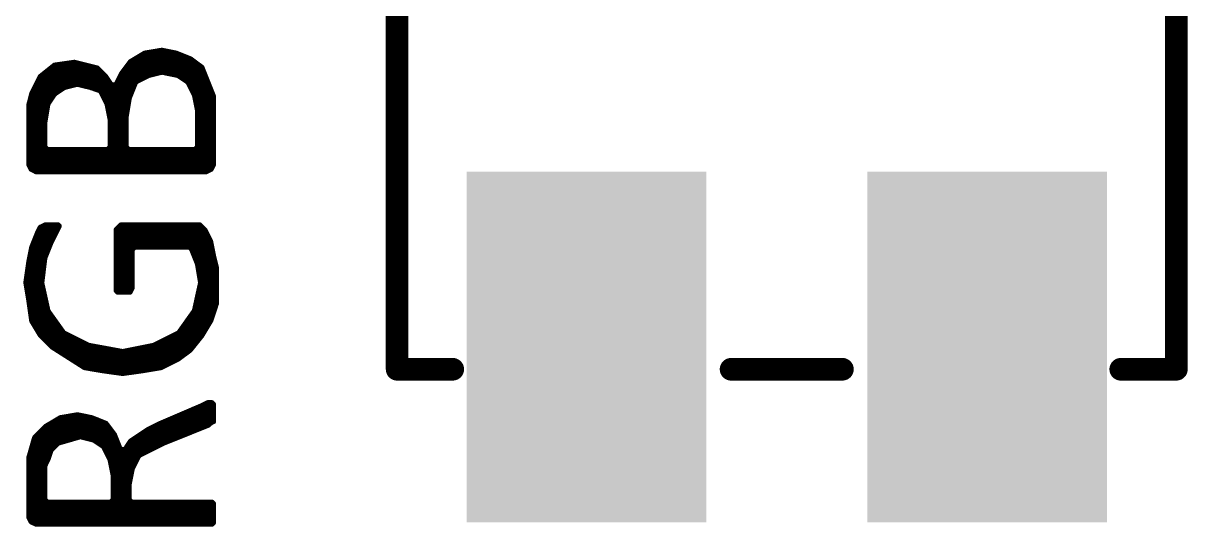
# Model space of a CAD drawing. Extents: x 17.3 to 58.6, y 21.7 to 91.7.
# Drawn here: x 28.47 to 33.7, y 40.9 to 43.16 of the extents above; entities that cross this region are included whole.
import ezdxf

# ---------------------------------------------------------------- set-up
doc = ezdxf.new("R2010")
doc.units = 0
doc.header["$MEASUREMENT"] = 0
doc.layers.get('0').update_dxf_attribs({"linetype": 'CONTINUOUS'})
doc.layers.add('SILKTOP_PHO', color=251, linetype='CONTINUOUS', true_color=0x636466)

# ---------------------------------------------------------------- blocks, each defined once
blk = doc.blocks.new('ROUND_191')
at = {"const_width": 0.0127}
blk.add_lwpolyline([(-0.00635, 0, 1), (0.00635, 0, 1)], format="xyb", close=True, dxfattribs=at)
blk = doc.blocks.new('ROUND_16')
at = {"const_width": 0.0508}
blk.add_lwpolyline([(-0.0254, 0, 1), (0.0254, 0, 1)], format="xyb", close=True, dxfattribs=at)
blk = doc.blocks.new('RECTANGLE_60')
blk.add_solid([(0.538098, 0.788162), (0.538098, -0.788162), (-0.538098, 0.788162), (-0.538098, -0.788162)])

msp = doc.modelspace()

# ---------------------------------------------------------------- linework, layer by layer
at = {"layer": 'SILKTOP_PHO', "color": 251, "true_color": 0x636466}
for points, const_width in [([(30.150054, 41.604438), (30.150054, 45.104558)], 0.1016), ([(33.64992, 44.854622), (33.64992, 41.604438)], 0.1016), ([(29.09316, 43.035982), (29.016706, 43.023282)], 0.0254), ([(29.0576, 42.931334), (29.0576, 43.03014)], 0.0254), ([(29.083, 42.937684), (29.083, 43.034458)], 0.0254), ([(29.157422, 43.023282), (29.09316, 43.035982)], 0.0254), ([(29.1084, 42.937176), (29.1084, 43.032934)], 0.0254), ([(29.1338, 42.932096), (29.1338, 43.027854)], 0.0254), ([(28.700222, 42.98188), (28.611576, 42.96918)], 0.0254), ([(28.6512, 42.868596), (28.6512, 42.975022)], 0.0254), ([(28.6766, 42.876724), (28.6766, 42.978578)], 0.0254), ([(28.802838, 42.956226), (28.700222, 42.98188)], 0.0254), ([(28.702, 42.883074), (28.702, 42.981372)], 0.0254), ([(28.7274, 42.88282), (28.7274, 42.975022)], 0.0254), ([(28.953206, 42.985182), (28.914852, 42.934128)], 0.0254), ([(29.016706, 43.023282), (28.953206, 42.985182)], 0.0254), ([(28.956, 42.848022), (28.956, 42.98696)], 0.0254), ([(28.9814, 42.898822), (28.9814, 43.0022)], 0.0254), ([(29.0068, 42.911522), (29.0068, 43.01744)], 0.0254), ([(29.0322, 42.924222), (29.0322, 43.025822)], 0.0254), ([(29.222446, 42.99712), (29.157422, 43.023282)], 0.0254), ([(29.1592, 42.927016), (29.1592, 43.02252)], 0.0254), ([(29.1846, 42.9133), (29.1846, 43.01236)], 0.0254), ([(29.21, 42.896282), (29.21, 43.0022)], 0.0254), ([(29.272484, 42.959782), (29.222446, 42.99712)], 0.0254), ([(29.2354, 42.847514), (29.2354, 42.987468)], 0.0254), ([(28.611576, 42.96918), (28.548584, 42.918888)], 0.0254), ([(28.575, 42.762932), (28.575, 42.93997)], 0.0254), ([(28.6004, 42.826178), (28.6004, 42.96029)], 0.0254), ([(28.6258, 42.851832), (28.6258, 42.971212)], 0.0254), ([(28.7528, 42.87647), (28.7528, 42.968672)], 0.0254), ([(28.7782, 42.869612), (28.7782, 42.962322)], 0.0254), ([(28.839922, 42.919142), (28.802838, 42.956226)], 0.0254), ([(28.8036, 42.86123), (28.8036, 42.955464)], 0.0254), ([(28.829, 42.834814), (28.829, 42.930064)], 0.0254), ([(28.914852, 42.934128), (28.888182, 42.880788)], 0.0254), ([(28.9306, 42.493184), (28.9306, 42.954956)], 0.0254), ([(28.979368, 42.89806), (29.033724, 42.924984)], 0.0254), ([(29.033724, 42.924984), (29.036264, 42.926)], 0.0254), ([(29.036264, 42.926), (29.090366, 42.939462)], 0.0254), ([(29.090366, 42.939462), (29.095954, 42.939716)], 0.0254), ([(29.095954, 42.939716), (29.163518, 42.926)], 0.0254), ([(29.163518, 42.926), (29.16809, 42.924222)], 0.0254), ([(29.16809, 42.924222), (29.20873, 42.897044)], 0.0254), ([(29.2608, 42.493184), (29.2608, 42.968418)], 0.0254), ([(29.3243, 42.829988), (29.272484, 42.959782)], 0.0254), ([(29.2862, 42.493184), (29.2862, 42.925238)], 0.0254), ([(28.548584, 42.918888), (28.509976, 42.841672)], 0.0254), ([(28.5242, 42.495216), (28.5242, 42.87012)], 0.0254), ([(28.5496, 42.493184), (28.5496, 42.91965)], 0.0254), ([(28.612592, 42.842942), (28.653232, 42.87012)], 0.0254), ([(28.653232, 42.87012), (28.657296, 42.871898)], 0.0254), ([(28.657296, 42.871898), (28.711398, 42.88536)], 0.0254), ([(28.711398, 42.88536), (28.717494, 42.88536)], 0.0254), ([(28.717494, 42.88536), (28.771596, 42.871898)], 0.0254), ([(28.771596, 42.871898), (28.772612, 42.871644)], 0.0254), ([(28.772612, 42.871644), (28.813252, 42.857928)], 0.0254), ([(28.866338, 42.879518), (28.839922, 42.919142)], 0.0254), ([(28.8544, 42.76598), (28.8544, 42.897298)], 0.0254), ([(28.888182, 42.880788), (28.866338, 42.879518)], 0.0254), ([(28.8798, 42.493184), (28.8798, 42.874184)], 0.0254), ([(28.9052, 42.493184), (28.9052, 42.914824)], 0.0254), ([(28.946348, 42.823638), (28.973272, 42.891202)], 0.0254), ([(28.973272, 42.891202), (28.979368, 42.89806)], 0.0254), ([(29.20873, 42.897044), (29.213048, 42.892218)], 0.0254), ([(29.213048, 42.892218), (29.239972, 42.838116)], 0.0254), ([(28.509976, 42.841672), (28.497022, 42.790364)], 0.0254), ([(28.582112, 42.799), (28.60929, 42.839386)], 0.0254), ([(28.60929, 42.839386), (28.612592, 42.842942)], 0.0254), ([(28.813252, 42.857928), (28.820618, 42.851578)], 0.0254), ([(28.820618, 42.851578), (28.847542, 42.797476)], 0.0254), ([(28.932124, 42.739818), (28.945586, 42.821098)], 0.0254), ([(28.945586, 42.821098), (28.946348, 42.823638)], 0.0254), ([(29.239972, 42.838116), (29.241242, 42.835068)], 0.0254), ([(29.241242, 42.835068), (29.254704, 42.76725)], 0.0254), ([(29.3116, 42.502328), (29.3116, 42.861738)], 0.0254), ([(29.3243, 42.524172), (29.3243, 42.829988)], 0.0254), ([(28.497022, 42.790364), (28.497022, 42.524172)], 0.0254), ([(28.4988, 42.52087), (28.4988, 42.796968)], 0.0254), ([(28.566618, 42.71264), (28.58008, 42.79392)], 0.0254), ([(28.58008, 42.79392), (28.582112, 42.799)], 0.0254), ([(28.847542, 42.797476), (28.848812, 42.794428)], 0.0254), ([(28.848812, 42.794428), (28.862274, 42.72661)], 0.0254), ([(29.254704, 42.76725), (29.254958, 42.76471)], 0.0254), ([(28.862274, 42.72661), (28.862528, 42.72407)], 0.0254), ([(28.862528, 42.72407), (28.862528, 42.602404)], 0.0254), ([(28.93187, 42.737786), (28.932124, 42.739818)], 0.0254), ([(28.93187, 42.602404), (28.93187, 42.737786)], 0.0254), ([(29.254958, 42.76471), (29.254958, 42.602404)], 0.0254), ([(28.566364, 42.710608), (28.566618, 42.71264)], 0.0254), ([(28.566364, 42.602404), (28.566364, 42.710608)], 0.0254), ([(28.579064, 42.589704), (28.566364, 42.602404)], 0.0254), ([(28.575, 42.493184), (28.575, 42.590466)], 0.0254), ([(28.849828, 42.589704), (28.579064, 42.589704)], 0.0254), ([(28.6004, 42.493184), (28.6004, 42.589704)], 0.0254), ([(28.6258, 42.493184), (28.6258, 42.589704)], 0.0254), ([(28.6512, 42.493184), (28.6512, 42.589704)], 0.0254), ([(28.6766, 42.493184), (28.6766, 42.589704)], 0.0254), ([(28.702, 42.493184), (28.702, 42.589704)], 0.0254), ([(28.7274, 42.493184), (28.7274, 42.589704)], 0.0254), ([(28.7528, 42.493184), (28.7528, 42.589704)], 0.0254), ([(28.7782, 42.493184), (28.7782, 42.589704)], 0.0254), ([(28.8036, 42.493184), (28.8036, 42.589704)], 0.0254), ([(28.829, 42.493184), (28.829, 42.589704)], 0.0254), ([(28.862528, 42.602404), (28.849828, 42.589704)], 0.0254), ([(28.8544, 42.493184), (28.8544, 42.590466)], 0.0254), ([(28.94457, 42.589704), (28.93187, 42.602404)], 0.0254), ([(29.242258, 42.589704), (28.94457, 42.589704)], 0.0254), ([(28.956, 42.493184), (28.956, 42.589704)], 0.0254), ([(28.9814, 42.493184), (28.9814, 42.589704)], 0.0254), ([(29.0068, 42.493184), (29.0068, 42.589704)], 0.0254), ([(29.0322, 42.493184), (29.0322, 42.589704)], 0.0254), ([(29.0576, 42.493184), (29.0576, 42.589704)], 0.0254), ([(29.083, 42.493184), (29.083, 42.589704)], 0.0254), ([(29.1084, 42.493184), (29.1084, 42.589704)], 0.0254), ([(29.1338, 42.493184), (29.1338, 42.589704)], 0.0254), ([(29.1592, 42.493184), (29.1592, 42.589704)], 0.0254), ([(29.1846, 42.493184), (29.1846, 42.589704)], 0.0254), ([(29.21, 42.493184), (29.21, 42.589704)], 0.0254), ([(29.2354, 42.493184), (29.2354, 42.589704)], 0.0254), ([(29.254958, 42.602404), (29.242258, 42.589704)], 0.0254), ([(28.497022, 42.524172), (28.507436, 42.503598)], 0.0254), ([(29.313886, 42.503598), (29.3243, 42.524172)], 0.0254), ([(28.507436, 42.503598), (28.52801, 42.493184)], 0.0254), ([(28.52801, 42.493184), (29.293312, 42.493184)], 0.0254), ([(29.293312, 42.493184), (29.313886, 42.503598)], 0.0254), ([(28.56865, 42.251376), (28.548076, 42.240962)], 0.0254), ([(28.628086, 42.251376), (28.56865, 42.251376)], 0.0254), ([(28.575, 42.125392), (28.575, 42.251376)], 0.0254), ([(28.594812, 42.174922), (28.631388, 42.248074)], 0.0254), ([(28.6004, 42.186098), (28.6004, 42.251376)], 0.0254), ([(28.6258, 42.236898), (28.6258, 42.251376)], 0.0254), ([(28.631388, 42.248074), (28.628086, 42.251376)], 0.0254), ([(28.909264, 42.251376), (28.889706, 42.231818)], 0.0254), ([(28.9052, 41.95191), (28.9052, 42.247312)], 0.0254), ([(29.264102, 42.251376), (28.909264, 42.251376)], 0.0254), ([(28.9306, 41.95191), (28.9306, 42.251376)], 0.0254), ([(28.956, 41.963594), (28.956, 42.251376)], 0.0254), ([(28.9814, 42.154856), (28.9814, 42.251376)], 0.0254), ([(29.0068, 42.154856), (29.0068, 42.251376)], 0.0254), ([(29.0322, 42.154856), (29.0322, 42.251376)], 0.0254), ([(29.0576, 42.154856), (29.0576, 42.251376)], 0.0254), ([(29.083, 42.154856), (29.083, 42.251376)], 0.0254), ([(29.1084, 42.154856), (29.1084, 42.251376)], 0.0254), ([(29.1338, 42.154856), (29.1338, 42.251376)], 0.0254), ([(29.1592, 42.154856), (29.1592, 42.251376)], 0.0254), ([(29.1846, 42.154856), (29.1846, 42.251376)], 0.0254), ([(29.21, 42.154856), (29.21, 42.251376)], 0.0254), ([(29.2354, 42.1259), (29.2354, 42.251376)], 0.0254), ([(29.2608, 42.04081), (29.2608, 42.251376)], 0.0254), ([(29.285946, 42.229532), (29.264102, 42.251376)], 0.0254), ([(28.536646, 42.218356), (28.51023, 42.152062)], 0.0254), ([(28.548076, 42.240962), (28.536646, 42.218356)], 0.0254), ([(28.5496, 41.756838), (28.5496, 42.241978)], 0.0254), ([(28.889706, 42.231818), (28.889706, 41.958006)], 0.0254), ([(29.311346, 42.178732), (29.285946, 42.229532)], 0.0254), ([(29.2862, 41.779952), (29.2862, 42.229024)], 0.0254), ([(28.51023, 42.152062), (28.497022, 42.086022)], 0.0254), ([(28.5242, 41.798494), (28.5242, 42.187114)], 0.0254), ([(28.56738, 42.106342), (28.594558, 42.17416)], 0.0254), ([(28.594558, 42.17416), (28.594812, 42.174922)], 0.0254), ([(28.958794, 42.142156), (28.971494, 42.154856)], 0.0254), ([(28.958794, 41.969436), (28.958794, 42.142156)], 0.0254), ([(28.971494, 42.154856), (29.21508, 42.154856)], 0.0254), ([(29.21508, 42.154856), (29.227018, 42.146982)], 0.0254), ([(29.227018, 42.146982), (29.253942, 42.079418)], 0.0254), ([(29.324554, 42.112692), (29.311346, 42.178732)], 0.0254), ([(29.3116, 41.82237), (29.3116, 42.177462)], 0.0254), ([(28.497022, 42.086022), (28.483814, 41.993566)], 0.0254), ([(28.4988, 41.901364), (28.4988, 42.095166)], 0.0254), ([(28.553156, 41.99509), (28.566618, 42.103294)], 0.0254), ([(28.566618, 42.103294), (28.56738, 42.106342)], 0.0254), ([(29.324554, 42.112184), (29.324554, 42.112692)], 0.0254), ([(29.337762, 42.059606), (29.324554, 42.112184)], 0.0254), ([(29.253942, 42.079418), (29.254704, 42.076624)], 0.0254), ([(29.254704, 42.076624), (29.26842, 41.995598)], 0.0254), ([(29.337, 41.898316), (29.337, 42.062908)], 0.0254), ([(29.337762, 41.900856), (29.337762, 42.059606)], 0.0254), ([(28.483814, 41.993566), (28.497022, 41.914318)], 0.0254), ([(28.552902, 41.993312), (28.553156, 41.99509)], 0.0254), ([(28.553156, 41.990772), (28.552902, 41.993312)], 0.0254), ([(28.580334, 41.868852), (28.553156, 41.990772)], 0.0254), ([(29.268166, 41.990772), (29.241242, 41.868852)], 0.0254), ([(29.26842, 41.993312), (29.268166, 41.990772)], 0.0254), ([(29.26842, 41.995598), (29.26842, 41.993312)], 0.0254), ([(28.889706, 41.958006), (28.895802, 41.95191)], 0.0254), ([(28.895802, 41.95191), (28.950158, 41.95191)], 0.0254), ([(28.950158, 41.95191), (28.958794, 41.969436)], 0.0254), ([(29.2608, 41.742614), (29.2608, 41.957244)], 0.0254), ([(28.497022, 41.914318), (28.497022, 41.914064)], 0.0254), ([(28.497022, 41.914064), (28.51023, 41.821862)], 0.0254), ([(28.575, 41.731438), (28.575, 41.892728)], 0.0254), ([(29.311854, 41.822878), (29.337762, 41.900856)], 0.0254), ([(28.582366, 41.86428), (28.580334, 41.868852)], 0.0254), ([(28.64993, 41.769538), (28.582366, 41.86428)], 0.0254), ([(28.6004, 41.706038), (28.6004, 41.83888)], 0.0254), ([(29.238956, 41.86428), (29.171392, 41.769538)], 0.0254), ([(29.2354, 41.710864), (29.2354, 41.8592)], 0.0254), ([(29.241242, 41.868852), (29.238956, 41.86428)], 0.0254), ([(28.51023, 41.821862), (28.548584, 41.7576)], 0.0254), ([(28.6258, 41.689782), (28.6258, 41.80332)], 0.0254), ([(29.1846, 41.66489), (29.1846, 41.78808)], 0.0254), ([(29.21, 41.68394), (29.21, 41.82364)], 0.0254), ([(29.272484, 41.757092), (29.311854, 41.822878)], 0.0254), ([(28.548584, 41.7576), (28.600654, 41.705784)], 0.0254), ([(28.654756, 41.765474), (28.64993, 41.769538)], 0.0254), ([(28.6512, 41.673526), (28.6512, 41.768014)], 0.0254), ([(28.76296, 41.711372), (28.654756, 41.765474)], 0.0254), ([(28.6766, 41.65727), (28.6766, 41.754552)], 0.0254), ([(28.702, 41.641268), (28.702, 41.741852)], 0.0254), ([(28.7274, 41.625012), (28.7274, 41.729152)], 0.0254), ([(29.16682, 41.765474), (29.058616, 41.711372)], 0.0254), ([(29.083, 41.612058), (29.083, 41.723564)], 0.0254), ([(29.1084, 41.622726), (29.1084, 41.736264)], 0.0254), ([(29.1338, 41.635426), (29.1338, 41.748964)], 0.0254), ([(29.1592, 41.648126), (29.1592, 41.761664)], 0.0254), ([(29.171392, 41.769538), (29.16682, 41.765474)], 0.0254), ([(29.219906, 41.691306), (29.272484, 41.757092)], 0.0254), ([(28.600654, 41.705784), (28.746196, 41.613074)], 0.0254), ([(28.7528, 41.612058), (28.7528, 41.716452)], 0.0254), ([(28.766262, 41.710356), (28.76296, 41.711372)], 0.0254), ([(28.915106, 41.683178), (28.766262, 41.710356)], 0.0254), ([(28.7782, 41.60774), (28.7782, 41.70807)], 0.0254), ([(28.8036, 41.603422), (28.8036, 41.703498)], 0.0254), ([(28.829, 41.599358), (28.829, 41.698926)], 0.0254), ([(28.8544, 41.595802), (28.8544, 41.694354)], 0.0254), ([(28.8798, 41.591992), (28.8798, 41.689528)], 0.0254), ([(28.9052, 41.588436), (28.9052, 41.684956)], 0.0254), ([(28.919932, 41.683178), (28.915106, 41.683178)], 0.0254), ([(29.055314, 41.710356), (28.919932, 41.683178)], 0.0254), ([(28.9306, 41.58869), (28.9306, 41.685464)], 0.0254), ([(28.956, 41.592246), (28.956, 41.690544)], 0.0254), ([(28.9814, 41.595802), (28.9814, 41.695624)], 0.0254), ([(29.0068, 41.599612), (29.0068, 41.700704)], 0.0254), ([(29.0322, 41.603676), (29.0322, 41.705784)], 0.0254), ([(29.058616, 41.711372), (29.055314, 41.710356)], 0.0254), ([(29.0576, 41.607994), (29.0576, 41.711118)], 0.0254), ([(29.167836, 41.652444), (29.219906, 41.691306)], 0.0254), ([(29.08935, 41.613074), (29.167836, 41.652444)], 0.0254), ([(30.39999, 41.604438), (30.150054, 41.604438)], 0.1016), ([(31.649924, 41.604438), (32.15005, 41.604438)], 0.1016), ([(33.64992, 41.604438), (33.399984, 41.604438)], 0.1016), ([(28.746196, 41.613074), (28.824682, 41.599866)], 0.0254), ([(28.824682, 41.599866), (28.917392, 41.586658)], 0.0254), ([(28.917392, 41.586658), (29.010356, 41.599866)], 0.0254), ([(29.010356, 41.599866), (29.08935, 41.613074)], 0.0254), ([(29.274262, 41.440354), (29.085286, 41.359328)], 0.0254), ([(29.21, 41.317672), (29.21, 41.412922)], 0.0254), ([(29.2354, 41.327832), (29.2354, 41.423844)], 0.0254), ([(29.2608, 41.337992), (29.2608, 41.434512)], 0.0254), ([(29.275024, 41.440862), (29.274262, 41.440354)], 0.0254), ([(29.299408, 41.453054), (29.275024, 41.440862)], 0.0254), ([(29.2862, 41.348152), (29.2862, 41.44645)], 0.0254), ([(29.318204, 41.453054), (29.299408, 41.453054)], 0.0254), ([(29.3116, 41.363392), (29.3116, 41.453054)], 0.0254), ([(29.3243, 41.446958), (29.318204, 41.453054)], 0.0254), ([(29.3243, 41.369996), (29.3243, 41.446958)], 0.0254), ([(28.637738, 41.385744), (28.573476, 41.34739)], 0.0254), ([(28.6004, 41.247822), (28.6004, 41.363392)], 0.0254), ([(28.6258, 41.272968), (28.6258, 41.378632)], 0.0254), ([(28.714192, 41.398698), (28.637738, 41.385744)], 0.0254), ([(28.6512, 41.281096), (28.6512, 41.38803)], 0.0254), ([(28.6766, 41.288208), (28.6766, 41.392348)], 0.0254), ([(28.702, 41.295574), (28.702, 41.396666)], 0.0254), ([(28.778454, 41.385744), (28.714192, 41.398698)], 0.0254), ([(28.7274, 41.302432), (28.7274, 41.395904)], 0.0254), ([(28.7528, 41.29659), (28.7528, 41.390824)], 0.0254), ([(28.7782, 41.29024), (28.7782, 41.385744)], 0.0254), ([(28.8417, 41.360344), (28.778454, 41.385744)], 0.0254), ([(28.8036, 41.277032), (28.8036, 41.375838)], 0.0254), ([(28.829, 41.260268), (28.829, 41.365678)], 0.0254), ([(28.879292, 41.31056), (28.8417, 41.360344)], 0.0254), ([(29.085286, 41.359328), (29.0322, 41.332912)], 0.0254), ([(29.083, 41.26484), (29.083, 41.358312)], 0.0254), ([(29.102304, 41.274492), (29.30271, 41.354756)], 0.0254), ([(29.1084, 41.277032), (29.1084, 41.369234)], 0.0254), ([(29.1338, 41.287192), (29.1338, 41.380156)], 0.0254), ([(29.1592, 41.297352), (29.1592, 41.391078)], 0.0254), ([(29.1846, 41.307512), (29.1846, 41.402)], 0.0254), ([(29.30271, 41.354756), (29.314394, 41.36644)], 0.0254), ([(29.314394, 41.36644), (29.323538, 41.369996)], 0.0254), ([(29.323538, 41.369996), (29.3243, 41.369996)], 0.0254), ([(28.573476, 41.34739), (28.52293, 41.29659)], 0.0254), ([(28.5496, 40.910002), (28.5496, 41.32326)], 0.0254), ([(28.575, 41.187878), (28.575, 41.348152)], 0.0254), ([(28.629864, 41.274746), (28.724606, 41.301924)], 0.0254), ([(28.724606, 41.301924), (28.73121, 41.301924)], 0.0254), ([(28.73121, 41.301924), (28.785312, 41.288462)], 0.0254), ([(28.8544, 41.214294), (28.8544, 41.34358)], 0.0254), ([(28.905708, 41.24452), (28.879292, 41.31056)], 0.0254), ([(28.8798, 40.910002), (28.8798, 41.309036)], 0.0254), ([(29.0322, 41.332912), (28.953714, 41.280588)], 0.0254), ([(29.0068, 41.22674), (29.0068, 41.315894)], 0.0254), ([(29.0322, 41.23944), (29.0322, 41.332912)], 0.0254), ([(29.0576, 41.25214), (29.0576, 41.345612)], 0.0254), ([(28.52293, 41.29659), (28.497022, 41.206674)], 0.0254), ([(28.5242, 40.91178), (28.5242, 41.29786)], 0.0254), ([(28.597352, 41.24452), (28.624276, 41.271698)], 0.0254), ([(28.624276, 41.271698), (28.629864, 41.274746)], 0.0254), ([(28.785312, 41.288462), (28.789122, 41.286684)], 0.0254), ([(28.789122, 41.286684), (28.829762, 41.25976)], 0.0254), ([(28.829762, 41.25976), (28.83408, 41.25468)], 0.0254), ([(28.83408, 41.25468), (28.861258, 41.200578)], 0.0254), ([(28.953714, 41.280588), (28.92806, 41.24198)], 0.0254), ([(28.956, 41.141142), (28.956, 41.282112)], 0.0254), ([(28.9814, 41.202356), (28.9814, 41.29913)], 0.0254), ([(28.993084, 41.219882), (29.101288, 41.273984)], 0.0254), ([(29.101288, 41.273984), (29.102304, 41.274492)], 0.0254), ([(28.497022, 41.206674), (28.497022, 40.940736)], 0.0254), ([(28.4988, 40.937434), (28.4988, 41.212516)], 0.0254), ([(28.567888, 41.173654), (28.580842, 41.199816)], 0.0254), ([(28.580842, 41.199816), (28.594304, 41.239694)], 0.0254), ([(28.594304, 41.239694), (28.597352, 41.24452)], 0.0254), ([(28.861258, 41.200578), (28.862274, 41.19753)], 0.0254), ([(28.862274, 41.19753), (28.875736, 41.129712)], 0.0254), ([(28.9052, 40.910002), (28.9052, 41.245536)], 0.0254), ([(28.92806, 41.24198), (28.905708, 41.24452)], 0.0254), ([(28.9306, 40.910002), (28.9306, 41.24579)], 0.0254), ([(28.960318, 41.159938), (28.987242, 41.214294)], 0.0254), ([(28.987242, 41.214294), (28.993084, 41.219882)], 0.0254), ([(28.566364, 41.167812), (28.567888, 41.173654)], 0.0254), ([(28.566364, 41.018968), (28.566364, 41.167812)], 0.0254), ([(28.945586, 41.089326), (28.959048, 41.15689)], 0.0254), ([(28.959048, 41.15689), (28.960318, 41.159938)], 0.0254), ([(28.875736, 41.129712), (28.87599, 41.127426)], 0.0254), ([(28.87599, 41.127426), (28.87599, 41.018968)], 0.0254), ([(28.945332, 41.086786), (28.945586, 41.089326)], 0.0254), ([(28.945332, 41.018968), (28.945332, 41.086786)], 0.0254), ([(28.579064, 41.006268), (28.566364, 41.018968)], 0.0254), ([(28.575, 40.910002), (28.575, 41.00703)], 0.0254), ([(28.86329, 41.006268), (28.579064, 41.006268)], 0.0254), ([(28.6004, 40.910002), (28.6004, 41.006268)], 0.0254), ([(28.6258, 40.910002), (28.6258, 41.006268)], 0.0254), ([(28.6512, 40.910002), (28.6512, 41.006268)], 0.0254), ([(28.6766, 40.910002), (28.6766, 41.006268)], 0.0254), ([(28.702, 40.910002), (28.702, 41.006268)], 0.0254), ([(28.7274, 40.910002), (28.7274, 41.006268)], 0.0254), ([(28.7528, 40.910002), (28.7528, 41.006268)], 0.0254), ([(28.7782, 40.910002), (28.7782, 41.006268)], 0.0254), ([(28.8036, 40.910002), (28.8036, 41.006268)], 0.0254), ([(28.829, 40.910002), (28.829, 41.006268)], 0.0254), ([(28.8544, 40.910002), (28.8544, 41.006268)], 0.0254), ([(28.87599, 41.018968), (28.86329, 41.006268)], 0.0254), ([(28.958032, 41.006268), (28.945332, 41.018968)], 0.0254), ([(28.956, 40.910002), (28.956, 41.006522)], 0.0254), ([(29.318204, 41.006268), (28.958032, 41.006268)], 0.0254), ([(28.9814, 40.910002), (28.9814, 41.006268)], 0.0254), ([(29.0068, 40.910002), (29.0068, 41.006268)], 0.0254), ([(29.0322, 40.910002), (29.0322, 41.006268)], 0.0254), ([(29.0576, 40.910002), (29.0576, 41.006268)], 0.0254), ([(29.083, 40.910002), (29.083, 41.006268)], 0.0254), ([(29.1084, 40.910002), (29.1084, 41.006268)], 0.0254), ([(29.1338, 40.910002), (29.1338, 41.006268)], 0.0254), ([(29.1592, 40.910002), (29.1592, 41.006268)], 0.0254), ([(29.1846, 40.910002), (29.1846, 41.006268)], 0.0254), ([(29.21, 40.910002), (29.21, 41.006268)], 0.0254), ([(29.2354, 40.910002), (29.2354, 41.006268)], 0.0254), ([(29.2608, 40.910002), (29.2608, 41.006268)], 0.0254), ([(29.2862, 40.910002), (29.2862, 41.006268)], 0.0254), ([(29.3116, 40.910002), (29.3116, 41.006268)], 0.0254), ([(29.3243, 41.000172), (29.318204, 41.006268)], 0.0254), ([(29.3243, 40.916098), (29.3243, 41.000172)], 0.0254), ([(28.497022, 40.940736), (28.507436, 40.920162)], 0.0254), ([(28.507436, 40.920162), (28.52801, 40.910002)], 0.0254), ([(28.52801, 40.910002), (29.318204, 40.910002)], 0.0254), ([(29.318204, 40.910002), (29.3243, 40.916098)], 0.0254)]:
    msp.add_lwpolyline(points, dxfattribs=dict(at, const_width=const_width))

# ---------------------------------------------------------------- block references
for p in [(30.999938, 41.704514), (32.800036, 41.704514)]:
    msp.add_blockref('RECTANGLE_60', p)
for name, p in [('ROUND_191', (29.0576, 43.03014)), ('ROUND_191', (29.083, 43.034458)), ('ROUND_191', (29.09316, 43.035982)), ('ROUND_191', (29.1084, 43.032934)), ('ROUND_191', (29.1338, 43.027854)), ('ROUND_191', (28.6512, 42.975022)), ('ROUND_191', (28.6766, 42.978578)), ('ROUND_191', (28.700222, 42.98188)), ('ROUND_191', (28.702, 42.981372)), ('ROUND_191', (28.7274, 42.975022)), ('ROUND_191', (28.953206, 42.985182)), ('ROUND_191', (28.956, 42.98696)), ('ROUND_191', (28.9814, 43.0022)), ('ROUND_191', (29.0068, 43.01744)), ('ROUND_191', (29.016706, 43.023282)), ('ROUND_191', (29.0322, 43.025822)), ('ROUND_191', (29.157422, 43.023282)), ('ROUND_191', (29.1592, 43.02252)), ('ROUND_191', (29.1846, 43.01236)), ('ROUND_191', (29.21, 43.0022)), ('ROUND_191', (29.222446, 42.99712)), ('ROUND_191', (29.2354, 42.987468)), ('ROUND_191', (28.575, 42.93997)), ('ROUND_191', (28.6004, 42.96029)), ('ROUND_191', (28.611576, 42.96918)), ('ROUND_191', (28.6258, 42.971212)), ('ROUND_191', (28.7528, 42.968672)), ('ROUND_191', (28.7782, 42.962322)), ('ROUND_191', (28.802838, 42.956226)), ('ROUND_191', (28.8036, 42.955464)), ('ROUND_191', (28.829, 42.930064)), ('ROUND_191', (28.914852, 42.934128)), ('ROUND_191', (28.9306, 42.954956)), ('ROUND_191', (29.0322, 42.924222)), ('ROUND_191', (29.033724, 42.924984)), ('ROUND_191', (29.036264, 42.926)), ('ROUND_191', (29.0576, 42.931334)), ('ROUND_191', (29.083, 42.937684)), ('ROUND_191', (29.090366, 42.939462)), ('ROUND_191', (29.095954, 42.939716)), ('ROUND_191', (29.1084, 42.937176)), ('ROUND_191', (29.1338, 42.932096)), ('ROUND_191', (29.1592, 42.927016)), ('ROUND_191', (29.163518, 42.926)), ('ROUND_191', (29.16809, 42.924222)), ('ROUND_191', (29.2608, 42.968418)), ('ROUND_191', (29.272484, 42.959782)), ('ROUND_191', (29.2862, 42.925238)), ('ROUND_191', (28.5242, 42.87012)), ('ROUND_191', (28.548584, 42.918888)), ('ROUND_191', (28.5496, 42.91965)), ('ROUND_191', (28.653232, 42.87012)), ('ROUND_191', (28.657296, 42.871898)), ('ROUND_191', (28.6766, 42.876724)), ('ROUND_191', (28.702, 42.883074)), ('ROUND_191', (28.711398, 42.88536)), ('ROUND_191', (28.717494, 42.88536)), ('ROUND_191', (28.7274, 42.88282)), ('ROUND_191', (28.7528, 42.87647)), ('ROUND_191', (28.771596, 42.871898)), ('ROUND_191', (28.772612, 42.871644)), ('ROUND_191', (28.839922, 42.919142)), ('ROUND_191', (28.8544, 42.897298)), ('ROUND_191', (28.866338, 42.879518)), ('ROUND_191', (28.8798, 42.874184)), ('ROUND_191', (28.888182, 42.880788)), ('ROUND_191', (28.9052, 42.914824)), ('ROUND_191', (28.973272, 42.891202)), ('ROUND_191', (28.979368, 42.89806)), ('ROUND_191', (28.9814, 42.898822)), ('ROUND_191', (29.0068, 42.911522)), ('ROUND_191', (29.1846, 42.9133)), ('ROUND_191', (29.20873, 42.897044)), ('ROUND_191', (29.21, 42.896282)), ('ROUND_191', (29.213048, 42.892218)), ('ROUND_191', (28.509976, 42.841672)), ('ROUND_191', (28.6004, 42.826178)), ('ROUND_191', (28.60929, 42.839386)), ('ROUND_191', (28.612592, 42.842942)), ('ROUND_191', (28.6258, 42.851832)), ('ROUND_191', (28.6512, 42.868596)), ('ROUND_191', (28.7782, 42.869612)), ('ROUND_191', (28.8036, 42.86123)), ('ROUND_191', (28.813252, 42.857928)), ('ROUND_191', (28.820618, 42.851578)), ('ROUND_191', (28.829, 42.834814)), ('ROUND_191', (28.945586, 42.821098)), ('ROUND_191', (28.946348, 42.823638)), ('ROUND_191', (28.956, 42.848022)), ('ROUND_191', (29.2354, 42.847514)), ('ROUND_191', (29.239972, 42.838116)), ('ROUND_191', (29.241242, 42.835068)), ('ROUND_191', (29.241242, 42.835068)), ('ROUND_191', (29.3116, 42.861738)), ('ROUND_191', (29.3243, 42.829988)), ('ROUND_191', (29.3243, 42.829988)), ('ROUND_191', (28.497022, 42.790364)), ('ROUND_191', (28.4988, 42.796968)), ('ROUND_191', (28.58008, 42.79392)), ('ROUND_191', (28.582112, 42.799)), ('ROUND_191', (28.847542, 42.797476)), ('ROUND_191', (28.848812, 42.794428)), ('ROUND_191', (28.8544, 42.76598)), ('ROUND_191', (29.254704, 42.76725)), ('ROUND_191', (28.575, 42.762932)), ('ROUND_191', (28.862274, 42.72661)), ('ROUND_191', (28.862528, 42.72407)), ('ROUND_191', (28.862528, 42.72407)), ('ROUND_191', (28.93187, 42.737786)), ('ROUND_191', (28.932124, 42.739818)), ('ROUND_191', (29.254958, 42.76471)), ('ROUND_191', (29.254958, 42.76471)), ('ROUND_191', (28.566364, 42.710608)), ('ROUND_191', (28.566618, 42.71264)), ('ROUND_191', (28.566364, 42.602404)), ('ROUND_191', (28.575, 42.590466)), ('ROUND_191', (28.579064, 42.589704)), ('ROUND_191', (28.6004, 42.589704)), ('ROUND_191', (28.6258, 42.589704)), ('ROUND_191', (28.6512, 42.589704)), ('ROUND_191', (28.6766, 42.589704)), ('ROUND_191', (28.702, 42.589704)), ('ROUND_191', (28.7274, 42.589704)), ('ROUND_191', (28.7528, 42.589704)), ('ROUND_191', (28.7782, 42.589704)), ('ROUND_191', (28.8036, 42.589704)), ('ROUND_191', (28.829, 42.589704)), ('ROUND_191', (28.849828, 42.589704)), ('ROUND_191', (28.8544, 42.590466)), ('ROUND_191', (28.862528, 42.602404)), ('ROUND_191', (28.93187, 42.602404)), ('ROUND_191', (28.94457, 42.589704)), ('ROUND_191', (28.956, 42.589704)), ('ROUND_191', (28.9814, 42.589704)), ('ROUND_191', (29.0068, 42.589704)), ('ROUND_191', (29.0322, 42.589704)), ('ROUND_191', (29.0576, 42.589704)), ('ROUND_191', (29.083, 42.589704)), ('ROUND_191', (29.1084, 42.589704)), ('ROUND_191', (29.1338, 42.589704)), ('ROUND_191', (29.1592, 42.589704)), ('ROUND_191', (29.1846, 42.589704)), ('ROUND_191', (29.21, 42.589704)), ('ROUND_191', (29.2354, 42.589704)), ('ROUND_191', (29.242258, 42.589704)), ('ROUND_191', (29.254958, 42.602404)), ('ROUND_191', (28.497022, 42.524172)), ('ROUND_191', (28.4988, 42.52087)), ('ROUND_191', (29.3243, 42.524172)), ('ROUND_191', (28.507436, 42.503598)), ('ROUND_191', (28.5242, 42.495216)), ('ROUND_191', (28.52801, 42.493184)), ('ROUND_191', (28.5496, 42.493184)), ('ROUND_191', (28.575, 42.493184)), ('ROUND_191', (28.6004, 42.493184)), ('ROUND_191', (28.6258, 42.493184)), ('ROUND_191', (28.6512, 42.493184)), ('ROUND_191', (28.6766, 42.493184)), ('ROUND_191', (28.702, 42.493184)), ('ROUND_191', (28.7274, 42.493184)), ('ROUND_191', (28.7528, 42.493184)), ('ROUND_191', (28.7782, 42.493184)), ('ROUND_191', (28.8036, 42.493184)), ('ROUND_191', (28.829, 42.493184)), ('ROUND_191', (28.8544, 42.493184)), ('ROUND_191', (28.8798, 42.493184)), ('ROUND_191', (28.9052, 42.493184)), ('ROUND_191', (28.9306, 42.493184)), ('ROUND_191', (28.956, 42.493184)), ('ROUND_191', (28.9814, 42.493184)), ('ROUND_191', (29.0068, 42.493184)), ('ROUND_191', (29.0322, 42.493184)), ('ROUND_191', (29.0576, 42.493184)), ('ROUND_191', (29.083, 42.493184)), ('ROUND_191', (29.1084, 42.493184)), ('ROUND_191', (29.1338, 42.493184)), ('ROUND_191', (29.1592, 42.493184)), ('ROUND_191', (29.1846, 42.493184)), ('ROUND_191', (29.21, 42.493184)), ('ROUND_191', (29.2354, 42.493184)), ('ROUND_191', (29.2608, 42.493184)), ('ROUND_191', (29.2862, 42.493184)), ('ROUND_191', (29.293312, 42.493184)), ('ROUND_191', (29.3116, 42.502328)), ('ROUND_191', (29.313886, 42.503598)), ('ROUND_191', (28.56865, 42.251376)), ('ROUND_191', (28.575, 42.251376)), ('ROUND_191', (28.6004, 42.251376)), ('ROUND_191', (28.6258, 42.251376)), ('ROUND_191', (28.628086, 42.251376)), ('ROUND_191', (28.631388, 42.248074)), ('ROUND_191', (28.9052, 42.247312)), ('ROUND_191', (28.909264, 42.251376)), ('ROUND_191', (28.9306, 42.251376)), ('ROUND_191', (28.956, 42.251376)), ('ROUND_191', (28.9814, 42.251376)), ('ROUND_191', (29.0068, 42.251376)), ('ROUND_191', (29.0322, 42.251376)), ('ROUND_191', (29.0576, 42.251376)), ('ROUND_191', (29.083, 42.251376)), ('ROUND_191', (29.1084, 42.251376)), ('ROUND_191', (29.1338, 42.251376)), ('ROUND_191', (29.1592, 42.251376)), ('ROUND_191', (29.1846, 42.251376)), ('ROUND_191', (29.21, 42.251376)), ('ROUND_191', (29.2354, 42.251376)), ('ROUND_191', (29.2608, 42.251376)), ('ROUND_191', (29.264102, 42.251376)), ('ROUND_191', (28.536646, 42.218356)), ('ROUND_191', (28.548076, 42.240962)), ('ROUND_191', (28.5496, 42.241978)), ('ROUND_191', (28.6258, 42.236898)), ('ROUND_191', (28.889706, 42.231818)), ('ROUND_191', (29.285946, 42.229532)), ('ROUND_191', (29.2862, 42.229024)), ('ROUND_191', (28.51023, 42.152062)), ('ROUND_191', (28.5242, 42.187114)), ('ROUND_191', (28.594558, 42.17416)), ('ROUND_191', (28.594812, 42.174922)), ('ROUND_191', (28.6004, 42.186098)), ('ROUND_191', (28.958794, 42.142156)), ('ROUND_191', (28.971494, 42.154856)), ('ROUND_191', (28.9814, 42.154856)), ('ROUND_191', (29.0068, 42.154856)), ('ROUND_191', (29.0322, 42.154856)), ('ROUND_191', (29.0576, 42.154856)), ('ROUND_191', (29.083, 42.154856)), ('ROUND_191', (29.1084, 42.154856)), ('ROUND_191', (29.1338, 42.154856)), ('ROUND_191', (29.1592, 42.154856)), ('ROUND_191', (29.1846, 42.154856)), ('ROUND_191', (29.21, 42.154856)), ('ROUND_191', (29.21508, 42.154856)), ('ROUND_191', (29.227018, 42.146982)), ('ROUND_191', (29.311346, 42.178732)), ('ROUND_191', (29.3116, 42.177462)), ('ROUND_191', (28.497022, 42.086022)), ('ROUND_191', (28.4988, 42.095166)), ('ROUND_191', (28.566618, 42.103294)), ('ROUND_191', (28.56738, 42.106342)), ('ROUND_191', (28.575, 42.125392)), ('ROUND_191', (29.2354, 42.1259)), ('ROUND_191', (29.324554, 42.112692)), ('ROUND_191', (29.324554, 42.112184)), ('ROUND_191', (29.253942, 42.079418)), ('ROUND_191', (29.254704, 42.076624)), ('ROUND_191', (29.2608, 42.04081)), ('ROUND_191', (29.337, 42.062908)), ('ROUND_191', (29.337762, 42.059606)), ('ROUND_191', (29.337762, 42.059606)), ('ROUND_191', (28.483814, 41.993566)), ('ROUND_191', (28.552902, 41.993312)), ('ROUND_191', (28.553156, 41.99509)), ('ROUND_191', (28.553156, 41.99509)), ('ROUND_191', (28.553156, 41.990772)), ('ROUND_191', (29.268166, 41.990772)), ('ROUND_191', (29.26842, 41.995598)), ('ROUND_191', (29.26842, 41.993312)), ('ROUND_191', (28.889706, 41.958006)), ('ROUND_191', (28.895802, 41.95191)), ('ROUND_191', (28.9052, 41.95191)), ('ROUND_191', (28.9306, 41.95191)), ('ROUND_191', (28.950158, 41.95191)), ('ROUND_191', (28.956, 41.963594)), ('ROUND_191', (28.958794, 41.969436)), ('ROUND_191', (29.2608, 41.957244)), ('ROUND_191', (28.497022, 41.914318)), ('ROUND_191', (28.497022, 41.914064)), ('ROUND_191', (28.4988, 41.901364)), ('ROUND_191', (28.575, 41.892728)), ('ROUND_191', (29.337, 41.898316)), ('ROUND_191', (29.337762, 41.900856)), ('ROUND_191', (28.580334, 41.868852)), ('ROUND_191', (28.582366, 41.86428)), ('ROUND_191', (28.6004, 41.83888)), ('ROUND_191', (29.2354, 41.8592)), ('ROUND_191', (29.238956, 41.86428)), ('ROUND_191', (29.241242, 41.868852)), ('ROUND_191', (28.51023, 41.821862)), ('ROUND_191', (28.5242, 41.798494)), ('ROUND_191', (28.6258, 41.80332)), ('ROUND_191', (29.1846, 41.78808)), ('ROUND_191', (29.21, 41.82364)), ('ROUND_191', (29.2862, 41.779952)), ('ROUND_191', (29.3116, 41.82237)), ('ROUND_191', (29.311854, 41.822878)), ('ROUND_191', (28.548584, 41.7576)), ('ROUND_191', (28.5496, 41.756838)), ('ROUND_191', (28.575, 41.731438)), ('ROUND_191', (28.64993, 41.769538)), ('ROUND_191', (28.6512, 41.768014)), ('ROUND_191', (28.654756, 41.765474)), ('ROUND_191', (28.6766, 41.754552)), ('ROUND_191', (28.702, 41.741852)), ('ROUND_191', (28.7274, 41.729152)), ('ROUND_191', (29.083, 41.723564)), ('ROUND_191', (29.1084, 41.736264)), ('ROUND_191', (29.1338, 41.748964)), ('ROUND_191', (29.1592, 41.761664)), ('ROUND_191', (29.16682, 41.765474)), ('ROUND_191', (29.171392, 41.769538)), ('ROUND_191', (29.2608, 41.742614)), ('ROUND_191', (29.272484, 41.757092)), ('ROUND_191', (28.6004, 41.706038)), ('ROUND_191', (28.600654, 41.705784)), ('ROUND_191', (28.6258, 41.689782)), ('ROUND_191', (28.6512, 41.673526)), ('ROUND_191', (28.7528, 41.716452)), ('ROUND_191', (28.76296, 41.711372)), ('ROUND_191', (28.766262, 41.710356)), ('ROUND_191', (28.7782, 41.70807)), ('ROUND_191', (28.8036, 41.703498)), ('ROUND_191', (28.829, 41.698926)), ('ROUND_191', (28.8544, 41.694354)), ('ROUND_191', (28.8798, 41.689528)), ('ROUND_191', (28.9052, 41.684956)), ('ROUND_191', (28.915106, 41.683178)), ('ROUND_191', (28.919932, 41.683178)), ('ROUND_191', (28.9306, 41.685464)), ('ROUND_191', (28.956, 41.690544)), ('ROUND_191', (28.9814, 41.695624)), ('ROUND_191', (29.0068, 41.700704)), ('ROUND_191', (29.0322, 41.705784)), ('ROUND_191', (29.055314, 41.710356)), ('ROUND_191', (29.0576, 41.711118)), ('ROUND_191', (29.058616, 41.711372)), ('ROUND_191', (29.21, 41.68394)), ('ROUND_191', (29.219906, 41.691306)), ('ROUND_191', (29.2354, 41.710864)), ('ROUND_191', (28.6766, 41.65727)), ('ROUND_191', (28.702, 41.641268)), ('ROUND_191', (28.7274, 41.625012)), ('ROUND_191', (29.1084, 41.622726)), ('ROUND_191', (29.1338, 41.635426)), ('ROUND_191', (29.1592, 41.648126)), ('ROUND_191', (29.167836, 41.652444)), ('ROUND_191', (29.1846, 41.66489)), ('ROUND_16', (30.150054, 41.604438)), ('ROUND_16', (30.150054, 41.604438)), ('ROUND_16', (30.39999, 41.604438)), ('ROUND_16', (31.649924, 41.604438)), ('ROUND_16', (32.15005, 41.604438)), ('ROUND_16', (33.399984, 41.604438)), ('ROUND_16', (33.64992, 41.604438)), ('ROUND_16', (33.64992, 41.604438)), ('ROUND_191', (28.746196, 41.613074)), ('ROUND_191', (28.7528, 41.612058)), ('ROUND_191', (28.7782, 41.60774)), ('ROUND_191', (28.8036, 41.603422)), ('ROUND_191', (28.824682, 41.599866)), ('ROUND_191', (28.829, 41.599358)), ('ROUND_191', (28.8544, 41.595802)), ('ROUND_191', (28.8798, 41.591992)), ('ROUND_191', (28.9052, 41.588436)), ('ROUND_191', (28.917392, 41.586658)), ('ROUND_191', (28.9306, 41.58869)), ('ROUND_191', (28.956, 41.592246)), ('ROUND_191', (28.9814, 41.595802)), ('ROUND_191', (29.0068, 41.599612)), ('ROUND_191', (29.010356, 41.599866)), ('ROUND_191', (29.0322, 41.603676)), ('ROUND_191', (29.0576, 41.607994)), ('ROUND_191', (29.083, 41.612058)), ('ROUND_191', (29.08935, 41.613074)), ('ROUND_191', (29.21, 41.412922)), ('ROUND_191', (29.2354, 41.423844)), ('ROUND_191', (29.2608, 41.434512)), ('ROUND_191', (29.274262, 41.440354)), ('ROUND_191', (29.275024, 41.440862)), ('ROUND_191', (29.2862, 41.44645)), ('ROUND_191', (29.299408, 41.453054)), ('ROUND_191', (29.3116, 41.453054)), ('ROUND_191', (29.318204, 41.453054)), ('ROUND_191', (29.3243, 41.446958)), ('ROUND_191', (29.3243, 41.446958)), ('ROUND_191', (28.6004, 41.363392)), ('ROUND_191', (28.6258, 41.378632)), ('ROUND_191', (28.637738, 41.385744)), ('ROUND_191', (28.6512, 41.38803)), ('ROUND_191', (28.6766, 41.392348)), ('ROUND_191', (28.702, 41.396666)), ('ROUND_191', (28.714192, 41.398698)), ('ROUND_191', (28.7274, 41.395904)), ('ROUND_191', (28.7528, 41.390824)), ('ROUND_191', (28.7782, 41.385744)), ('ROUND_191', (28.778454, 41.385744)), ('ROUND_191', (28.8036, 41.375838)), ('ROUND_191', (28.829, 41.365678)), ('ROUND_191', (28.8417, 41.360344)), ('ROUND_191', (29.083, 41.358312)), ('ROUND_191', (29.085286, 41.359328)), ('ROUND_191', (29.1084, 41.369234)), ('ROUND_191', (29.1338, 41.380156)), ('ROUND_191', (29.1592, 41.391078)), ('ROUND_191', (29.1846, 41.402)), ('ROUND_191', (29.30271, 41.354756)), ('ROUND_191', (29.3116, 41.363392)), ('ROUND_191', (29.314394, 41.36644)), ('ROUND_191', (29.323538, 41.369996)), ('ROUND_191', (29.3243, 41.369996)), ('ROUND_191', (28.5496, 41.32326)), ('ROUND_191', (28.573476, 41.34739)), ('ROUND_191', (28.575, 41.348152)), ('ROUND_191', (28.724606, 41.301924)), ('ROUND_191', (28.7274, 41.302432)), ('ROUND_191', (28.73121, 41.301924)), ('ROUND_191', (28.8544, 41.34358)), ('ROUND_191', (28.879292, 41.31056)), ('ROUND_191', (28.8798, 41.309036)), ('ROUND_191', (29.0068, 41.315894)), ('ROUND_191', (29.0322, 41.332912)), ('ROUND_191', (29.0322, 41.332912)), ('ROUND_191', (29.0576, 41.345612)), ('ROUND_191', (29.1846, 41.307512)), ('ROUND_191', (29.21, 41.317672)), ('ROUND_191', (29.2354, 41.327832)), ('ROUND_191', (29.2608, 41.337992)), ('ROUND_191', (29.2862, 41.348152)), ('ROUND_191', (28.52293, 41.29659)), ('ROUND_191', (28.5242, 41.29786)), ('ROUND_191', (28.624276, 41.271698)), ('ROUND_191', (28.6258, 41.272968)), ('ROUND_191', (28.629864, 41.274746)), ('ROUND_191', (28.6512, 41.281096)), ('ROUND_191', (28.6766, 41.288208)), ('ROUND_191', (28.702, 41.295574)), ('ROUND_191', (28.7528, 41.29659)), ('ROUND_191', (28.7782, 41.29024)), ('ROUND_191', (28.785312, 41.288462)), ('ROUND_191', (28.789122, 41.286684)), ('ROUND_191', (28.8036, 41.277032)), ('ROUND_191', (28.829, 41.260268)), ('ROUND_191', (28.829762, 41.25976)), ('ROUND_191', (28.83408, 41.25468)), ('ROUND_191', (28.953714, 41.280588)), ('ROUND_191', (28.956, 41.282112)), ('ROUND_191', (28.9814, 41.29913)), ('ROUND_191', (29.0576, 41.25214)), ('ROUND_191', (29.083, 41.26484)), ('ROUND_191', (29.101288, 41.273984)), ('ROUND_191', (29.102304, 41.274492)), ('ROUND_191', (29.1084, 41.277032)), ('ROUND_191', (29.1338, 41.287192)), ('ROUND_191', (29.1592, 41.297352)), ('ROUND_191', (28.497022, 41.206674)), ('ROUND_191', (28.4988, 41.212516)), ('ROUND_191', (28.580842, 41.199816)), ('ROUND_191', (28.594304, 41.239694)), ('ROUND_191', (28.597352, 41.24452)), ('ROUND_191', (28.6004, 41.247822)), ('ROUND_191', (28.8544, 41.214294)), ('ROUND_191', (28.861258, 41.200578)), ('ROUND_191', (28.862274, 41.19753)), ('ROUND_191', (28.9052, 41.245536)), ('ROUND_191', (28.905708, 41.24452)), ('ROUND_191', (28.92806, 41.24198)), ('ROUND_191', (28.9306, 41.24579)), ('ROUND_191', (28.9814, 41.202356)), ('ROUND_191', (28.987242, 41.214294)), ('ROUND_191', (28.993084, 41.219882)), ('ROUND_191', (29.0068, 41.22674)), ('ROUND_191', (29.0322, 41.23944)), ('ROUND_191', (28.566364, 41.167812)), ('ROUND_191', (28.567888, 41.173654)), ('ROUND_191', (28.575, 41.187878)), ('ROUND_191', (28.959048, 41.15689)), ('ROUND_191', (28.960318, 41.159938)), ('ROUND_191', (28.960318, 41.159938)), ('ROUND_191', (28.875736, 41.129712)), ('ROUND_191', (28.87599, 41.127426)), ('ROUND_191', (28.87599, 41.127426)), ('ROUND_191', (28.956, 41.141142)), ('ROUND_191', (28.945332, 41.086786)), ('ROUND_191', (28.945586, 41.089326)), ('ROUND_191', (28.566364, 41.018968)), ('ROUND_191', (28.575, 41.00703)), ('ROUND_191', (28.579064, 41.006268)), ('ROUND_191', (28.6004, 41.006268)), ('ROUND_191', (28.6258, 41.006268)), ('ROUND_191', (28.6512, 41.006268)), ('ROUND_191', (28.6766, 41.006268)), ('ROUND_191', (28.702, 41.006268)), ('ROUND_191', (28.7274, 41.006268)), ('ROUND_191', (28.7528, 41.006268)), ('ROUND_191', (28.7782, 41.006268)), ('ROUND_191', (28.8036, 41.006268)), ('ROUND_191', (28.829, 41.006268)), ('ROUND_191', (28.8544, 41.006268)), ('ROUND_191', (28.86329, 41.006268)), ('ROUND_191', (28.87599, 41.018968)), ('ROUND_191', (28.945332, 41.018968)), ('ROUND_191', (28.956, 41.006522)), ('ROUND_191', (28.958032, 41.006268)), ('ROUND_191', (28.9814, 41.006268)), ('ROUND_191', (29.0068, 41.006268)), ('ROUND_191', (29.0322, 41.006268)), ('ROUND_191', (29.0576, 41.006268)), ('ROUND_191', (29.083, 41.006268)), ('ROUND_191', (29.1084, 41.006268)), ('ROUND_191', (29.1338, 41.006268)), ('ROUND_191', (29.1592, 41.006268)), ('ROUND_191', (29.1846, 41.006268)), ('ROUND_191', (29.21, 41.006268)), ('ROUND_191', (29.2354, 41.006268)), ('ROUND_191', (29.2608, 41.006268)), ('ROUND_191', (29.2862, 41.006268)), ('ROUND_191', (29.3116, 41.006268)), ('ROUND_191', (29.318204, 41.006268)), ('ROUND_191', (29.3243, 41.000172)), ('ROUND_191', (28.497022, 40.940736)), ('ROUND_191', (28.4988, 40.937434)), ('ROUND_191', (28.507436, 40.920162)), ('ROUND_191', (28.5242, 40.91178)), ('ROUND_191', (28.52801, 40.910002)), ('ROUND_191', (28.5496, 40.910002)), ('ROUND_191', (28.575, 40.910002)), ('ROUND_191', (28.6004, 40.910002)), ('ROUND_191', (28.6258, 40.910002)), ('ROUND_191', (28.6512, 40.910002)), ('ROUND_191', (28.6766, 40.910002)), ('ROUND_191', (28.702, 40.910002)), ('ROUND_191', (28.7274, 40.910002)), ('ROUND_191', (28.7528, 40.910002)), ('ROUND_191', (28.7782, 40.910002)), ('ROUND_191', (28.8036, 40.910002)), ('ROUND_191', (28.829, 40.910002)), ('ROUND_191', (28.8544, 40.910002)), ('ROUND_191', (28.8798, 40.910002)), ('ROUND_191', (28.9052, 40.910002)), ('ROUND_191', (28.9306, 40.910002)), ('ROUND_191', (28.956, 40.910002)), ('ROUND_191', (28.9814, 40.910002)), ('ROUND_191', (29.0068, 40.910002)), ('ROUND_191', (29.0322, 40.910002)), ('ROUND_191', (29.0576, 40.910002)), ('ROUND_191', (29.083, 40.910002)), ('ROUND_191', (29.1084, 40.910002)), ('ROUND_191', (29.1338, 40.910002)), ('ROUND_191', (29.1592, 40.910002)), ('ROUND_191', (29.1846, 40.910002)), ('ROUND_191', (29.21, 40.910002)), ('ROUND_191', (29.2354, 40.910002)), ('ROUND_191', (29.2608, 40.910002)), ('ROUND_191', (29.2862, 40.910002)), ('ROUND_191', (29.3116, 40.910002)), ('ROUND_191', (29.318204, 40.910002)), ('ROUND_191', (29.3243, 40.916098))]:
    msp.add_blockref(name, p, dxfattribs=at)

doc.saveas('drawing.dxf')
